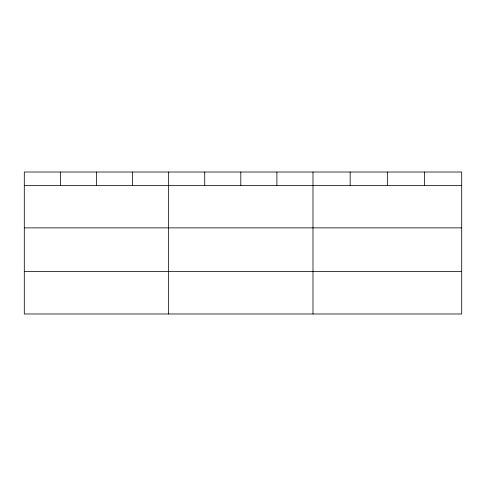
<?xml version="1.0" encoding="UTF-8"?>
<svg xmlns="http://www.w3.org/2000/svg" width="486" height="486" viewBox="0 0 486 486"><rect width="100%" height="100%" fill="white"/><g stroke="black" fill="none" stroke-linecap="round" stroke-linejoin="round"><path stroke-width="0.73" d="M461.7 227.867L461.7 172.014L24.3 172.014L24.3 313.986L461.7 313.986L461.7 227.867L24.3 227.867M24.3 185.452L461.7 185.452M24.3 271.571L461.7 271.571M424.521 172.014L424.521 185.452M387.342 172.014L387.342 185.452M350.163 172.014L350.163 185.452M312.984 172.014L312.984 313.986M276.899 172.014L276.899 185.452M240.813 172.014L240.813 185.452M204.728 172.014L204.728 185.452M168.642 172.014L168.642 313.986M132.556 172.014L132.556 185.452M96.471 172.014L96.471 185.452M60.386 172.014L60.386 185.452"/></g></svg>
